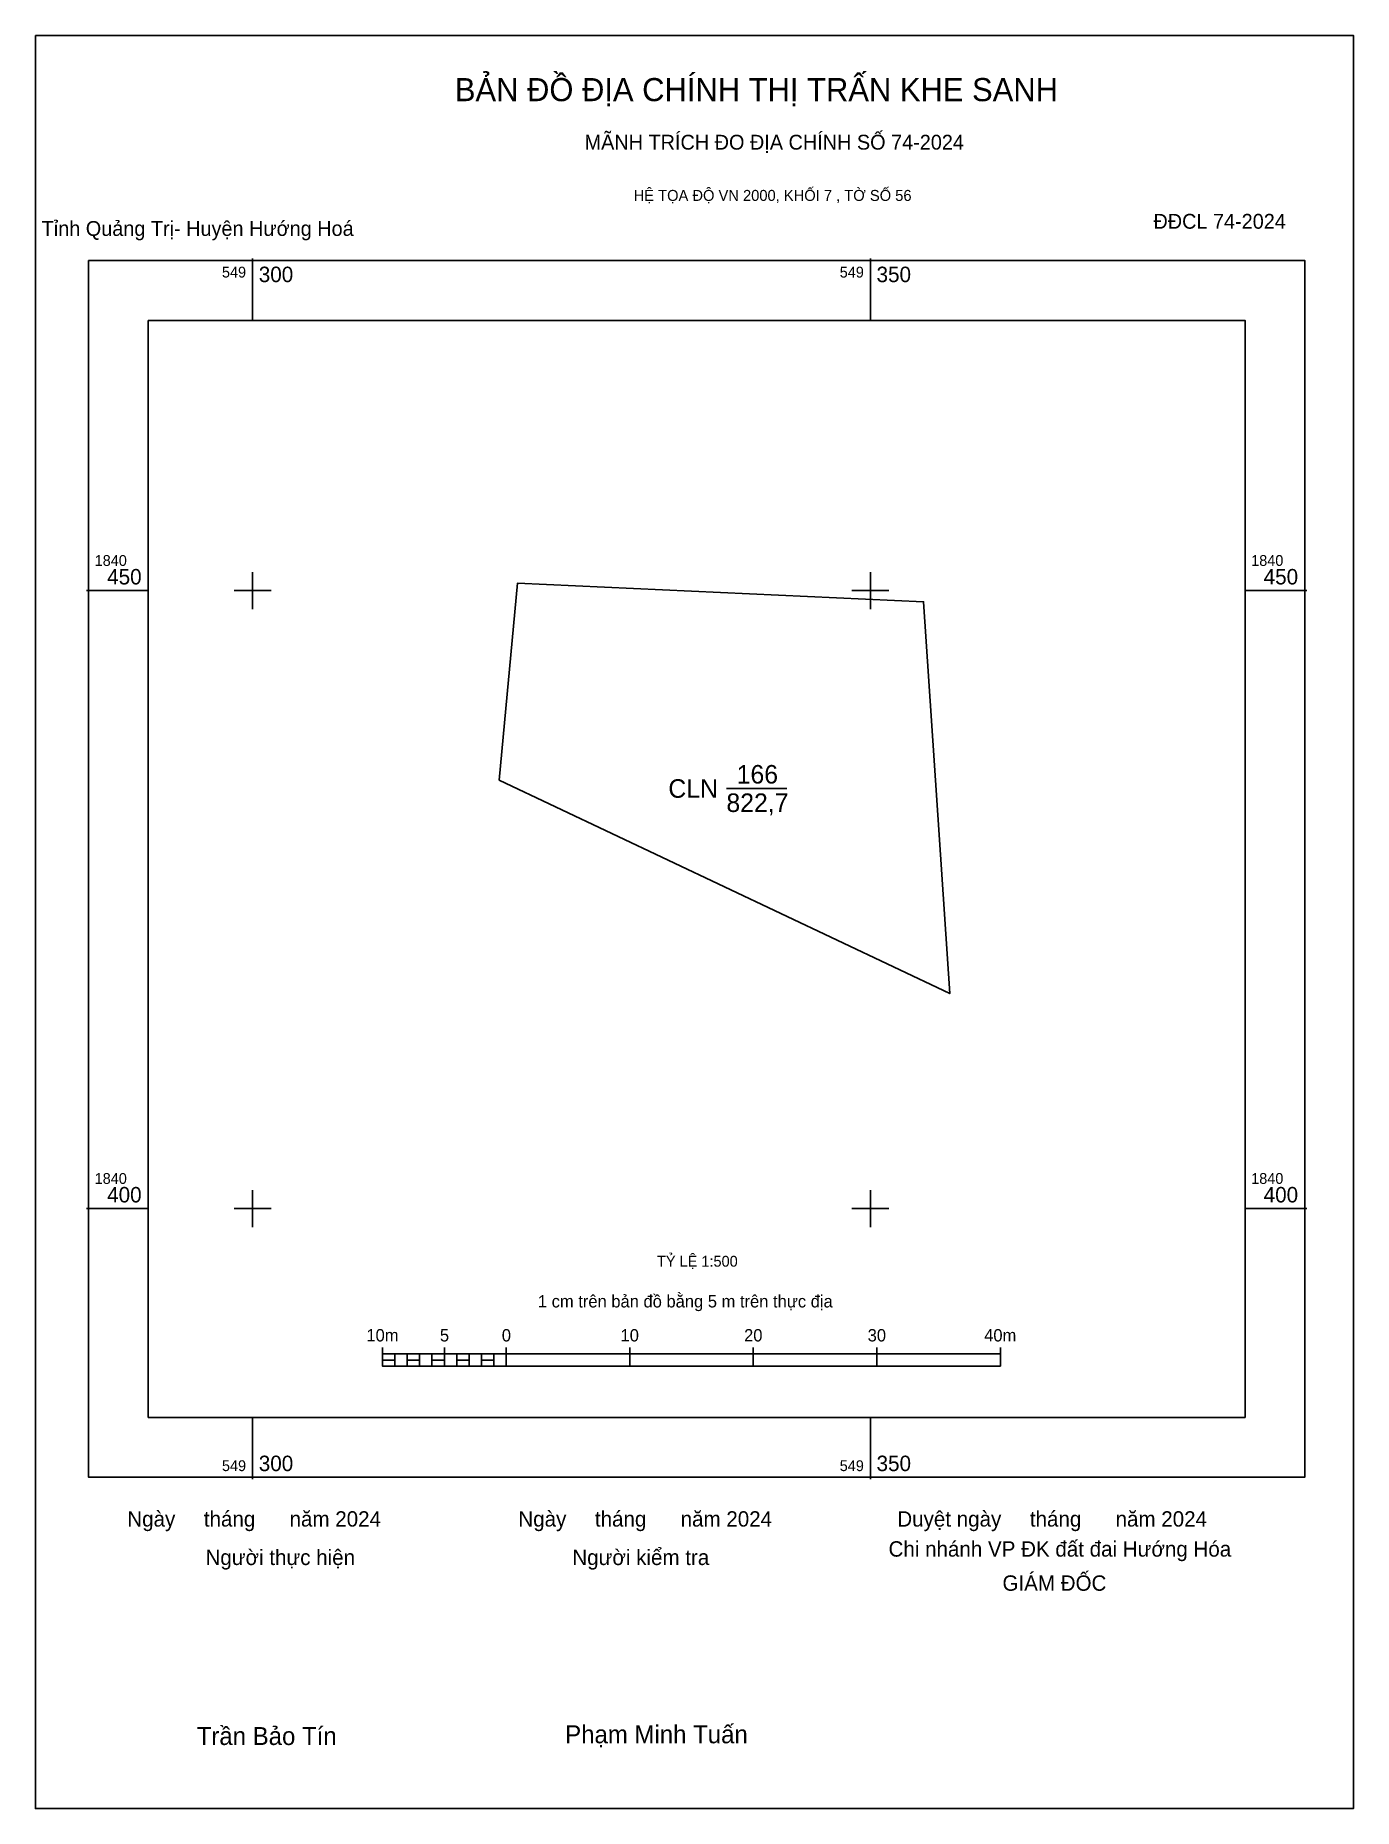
# Model space of a CAD drawing. Extents: x 549282 to 549389, y 1840351 to 1840495.
import ezdxf

# ---------------------------------------------------------------- set-up
doc = ezdxf.new("R2010")
doc.units = 0
for name, color, linetype in [('Level 10', 7, 'Continuous'), ('Level 13', 7, 'Continuous'), ('Level 15', 7, 'Continuous'), ('Level 27', 7, 'Continuous'), ('Level 6', 7, 'Continuous'), ('Level 62', 7, 'Continuous'), ('Level 63', 7, 'Continuous'), ('Level 9', 7, 'Continuous')]:
    doc.layers.add(name, color=color, linetype=linetype)

msp = doc.modelspace()

# ---------------------------------------------------------------- linework, layer by layer
at = {"layer": 'Level 10'}
msp.add_line((549338.35, 1840433.99), (549343.24, 1840433.99), dxfattribs=at)
msp.add_lwpolyline([(549319.96, 1840434.66), (549321.44, 1840450.59), (549354.31, 1840449.1), (549356.42, 1840417.39)], close=True, dxfattribs=at)
at = {"layer": 'Level 15'}
msp.add_lwpolyline([(549282.43, 1840494.92), (549389.1, 1840494.92), (549389.1, 1840351.46), (549282.43, 1840351.46)], close=True, dxfattribs=at)
at = {"layer": 'Level 27'}
for p, q in [((549319.96, 1840434.66), (549319.96, 1840434.66)), ((549356.42, 1840417.39), (549356.42, 1840417.39))]:
    msp.add_line(p, q, dxfattribs=at)
at = {"layer": 'Level 62'}
msp.add_lwpolyline([(549291.56, 1840471.86), (549380.32, 1840471.86), (549380.32, 1840383.11), (549291.56, 1840383.11)], close=True, dxfattribs=at)
at = {"layer": 'Level 63'}
for p, q in [((549300, 1840476.86), (549300, 1840471.86)), ((549350, 1840476.86), (549350, 1840471.86)), ((549300, 1840451.5), (549300, 1840448.5)), ((549350, 1840451.5), (549350, 1840448.5)), ((549286.56, 1840450), (549291.56, 1840450)), ((549298.5, 1840450), (549301.5, 1840450)), ((549348.5, 1840450), (549351.5, 1840450)), ((549380.32, 1840450), (549385.32, 1840450)), ((549300, 1840401.5), (549300, 1840398.5)), ((549350, 1840401.5), (549350, 1840398.5)), ((549286.56, 1840400), (549291.56, 1840400)), ((549298.5, 1840400), (549301.5, 1840400)), ((549348.5, 1840400), (549351.5, 1840400)), ((549380.32, 1840400), (549385.32, 1840400)), ((549310.52, 1840388.75), (549310.52, 1840387.25)), ((549315.52, 1840388.75), (549315.52, 1840387.25)), ((549320.52, 1840388.75), (549320.52, 1840387.25)), ((549330.52, 1840388.75), (549330.52, 1840387.25)), ((549340.52, 1840388.75), (549340.52, 1840387.25)), ((549350.52, 1840388.75), (549350.52, 1840387.25)), ((549360.52, 1840388.75), (549360.52, 1840387.25)), ((549310.52, 1840388.25), (549360.52, 1840388.25)), ((549310.52, 1840387.25), (549360.52, 1840387.25)), ((549311.52, 1840388.25), (549311.52, 1840387.25)), ((549312.52, 1840388.25), (549312.52, 1840387.25)), ((549313.52, 1840388.25), (549313.52, 1840387.25)), ((549314.52, 1840388.25), (549314.52, 1840387.25)), ((549315.52, 1840388.25), (549315.52, 1840387.25)), ((549316.52, 1840388.25), (549316.52, 1840387.25)), ((549317.52, 1840388.25), (549317.52, 1840387.25)), ((549318.52, 1840388.25), (549318.52, 1840387.25)), ((549319.52, 1840388.25), (549319.52, 1840387.25)), ((549320.52, 1840388.25), (549320.52, 1840387.25)), ((549300, 1840383.11), (549300, 1840378.11)), ((549350, 1840383.11), (549350, 1840378.11))]:
    msp.add_line(p, q, dxfattribs=at)
for points in [[(549286.72, 1840476.71), (549385.16, 1840476.71), (549385.16, 1840378.26), (549286.72, 1840378.26)], [(549310.52, 1840387.75), (549311.52, 1840387.75), (549311.52, 1840387.25), (549310.52, 1840387.25)], [(549310.52, 1840387.75), (549311.52, 1840387.75), (549311.52, 1840387.25), (549310.52, 1840387.25)], [(549312.52, 1840387.75), (549313.52, 1840387.75), (549313.52, 1840387.25), (549312.52, 1840387.25)], [(549314.52, 1840387.75), (549315.52, 1840387.75), (549315.52, 1840387.25), (549314.52, 1840387.25)], [(549316.52, 1840387.75), (549317.52, 1840387.75), (549317.52, 1840387.25), (549316.52, 1840387.25)], [(549318.52, 1840387.75), (549319.52, 1840387.75), (549319.52, 1840387.25), (549318.52, 1840387.25)]]:
    msp.add_lwpolyline(points, close=True, dxfattribs=at)

# ---------------------------------------------------------------- texts
at = {"layer": 'Level 13'}
for s, p in [('CLN', (549333.65, 1840433.24)), ('166', (549339.18, 1840434.39)), ('822,7', (549338.35, 1840432.09))]:
    msp.add_text(s, height=1.5, dxfattribs=at).set_placement(p)
at = {"layer": 'Level 6'}
msp.add_text('TỶ LỆ 1:500', height=0.879, dxfattribs=at).set_placement((549332.73, 1840395.3))
at = {"layer": 'Level 63'}
for s, height, p in [('BẢN ĐỒ ĐỊA CHÍNH THỊ TRẤN KHE SANH', 1.8718, (549316.37, 1840489.6)), ('MÃNH TRÍCH ĐO ĐỊA CHÍNH SỐ 74-2024', 1.2011, (549326.87, 1840485.68)), ('HỆ TỌA ĐỘ VN 2000, KHỐI 7 , TỜ SỐ 56', 0.8891, (549330.84, 1840481.53)), ('549', 0.875, (549297.52, 1840475.33)), ('300', 1.25, (549300.5, 1840474.96)), ('549', 0.875, (549347.52, 1840475.33)), ('350', 1.25, (549350.5, 1840474.96)), ('1840', 0.875, (549287.22, 1840452)), ('1840', 0.875, (549380.82, 1840452)), ('450', 1.25, (549288.23, 1840450.5)), ('450', 1.25, (549381.83, 1840450.5)), ('1840', 0.875, (549287.22, 1840402)), ('400', 1.25, (549288.23, 1840400.5)), ('1840', 0.875, (549380.82, 1840402)), ('400', 1.25, (549381.83, 1840400.5)), ('1 cm trên bản đồ bằng 5 m trên thực địa', 1, (549323.09, 1840392)), ('10m', 1, (549309.21, 1840389.25)), ('5', 1, (549315.16, 1840389.25)), ('0', 1, (549320.17, 1840389.25)), ('10', 1, (549329.78, 1840389.25)), ('20', 1, (549339.78, 1840389.25)), ('30', 1, (549349.78, 1840389.25)), ('40m', 1, (549359.21, 1840389.25)), ('549', 0.875, (549297.52, 1840378.76)), ('300', 1.25, (549300.5, 1840378.76)), ('549', 0.875, (549347.52, 1840378.76)), ('350', 1.25, (549350.5, 1840378.76)), ('Ngày     tháng      năm 2024', 1.2442, (549289.86, 1840374.27)), ('Ngày     tháng      năm 2024', 1.2442, (549321.51, 1840374.27)), ('Duyệt ngày     tháng      năm 2024', 1.2442, (549352.18, 1840374.27)), ('Chi nhánh VP ĐK đất đai Hướng Hóa', 1.2442, (549351.47, 1840371.84)), ('Người thực hiện', 1.2442, (549296.19, 1840371.16)), ('Người kiểm tra', 1.2442, (549325.88, 1840371.16)), ('GIÁM ĐỐC', 1.244, (549360.69, 1840369.08)), ('Trần Bảo Tín', 1.4512, (549295.48, 1840356.6)), ('Phạm Minh Tuấn', 1.4512, (549325.3, 1840356.74))]:
    msp.add_text(s, height=height, dxfattribs=at).set_placement(p)
at = {"layer": 'Level 9'}
for s, p in [('ĐĐCL 74-2024', (549372.91, 1840479.28)), ('Tỉnh Quảng Trị- Huyện Hướng Hoá', (549282.93, 1840478.7))]:
    msp.add_text(s, height=1.2011, dxfattribs=at).set_placement(p)

doc.saveas('drawing.dxf')
